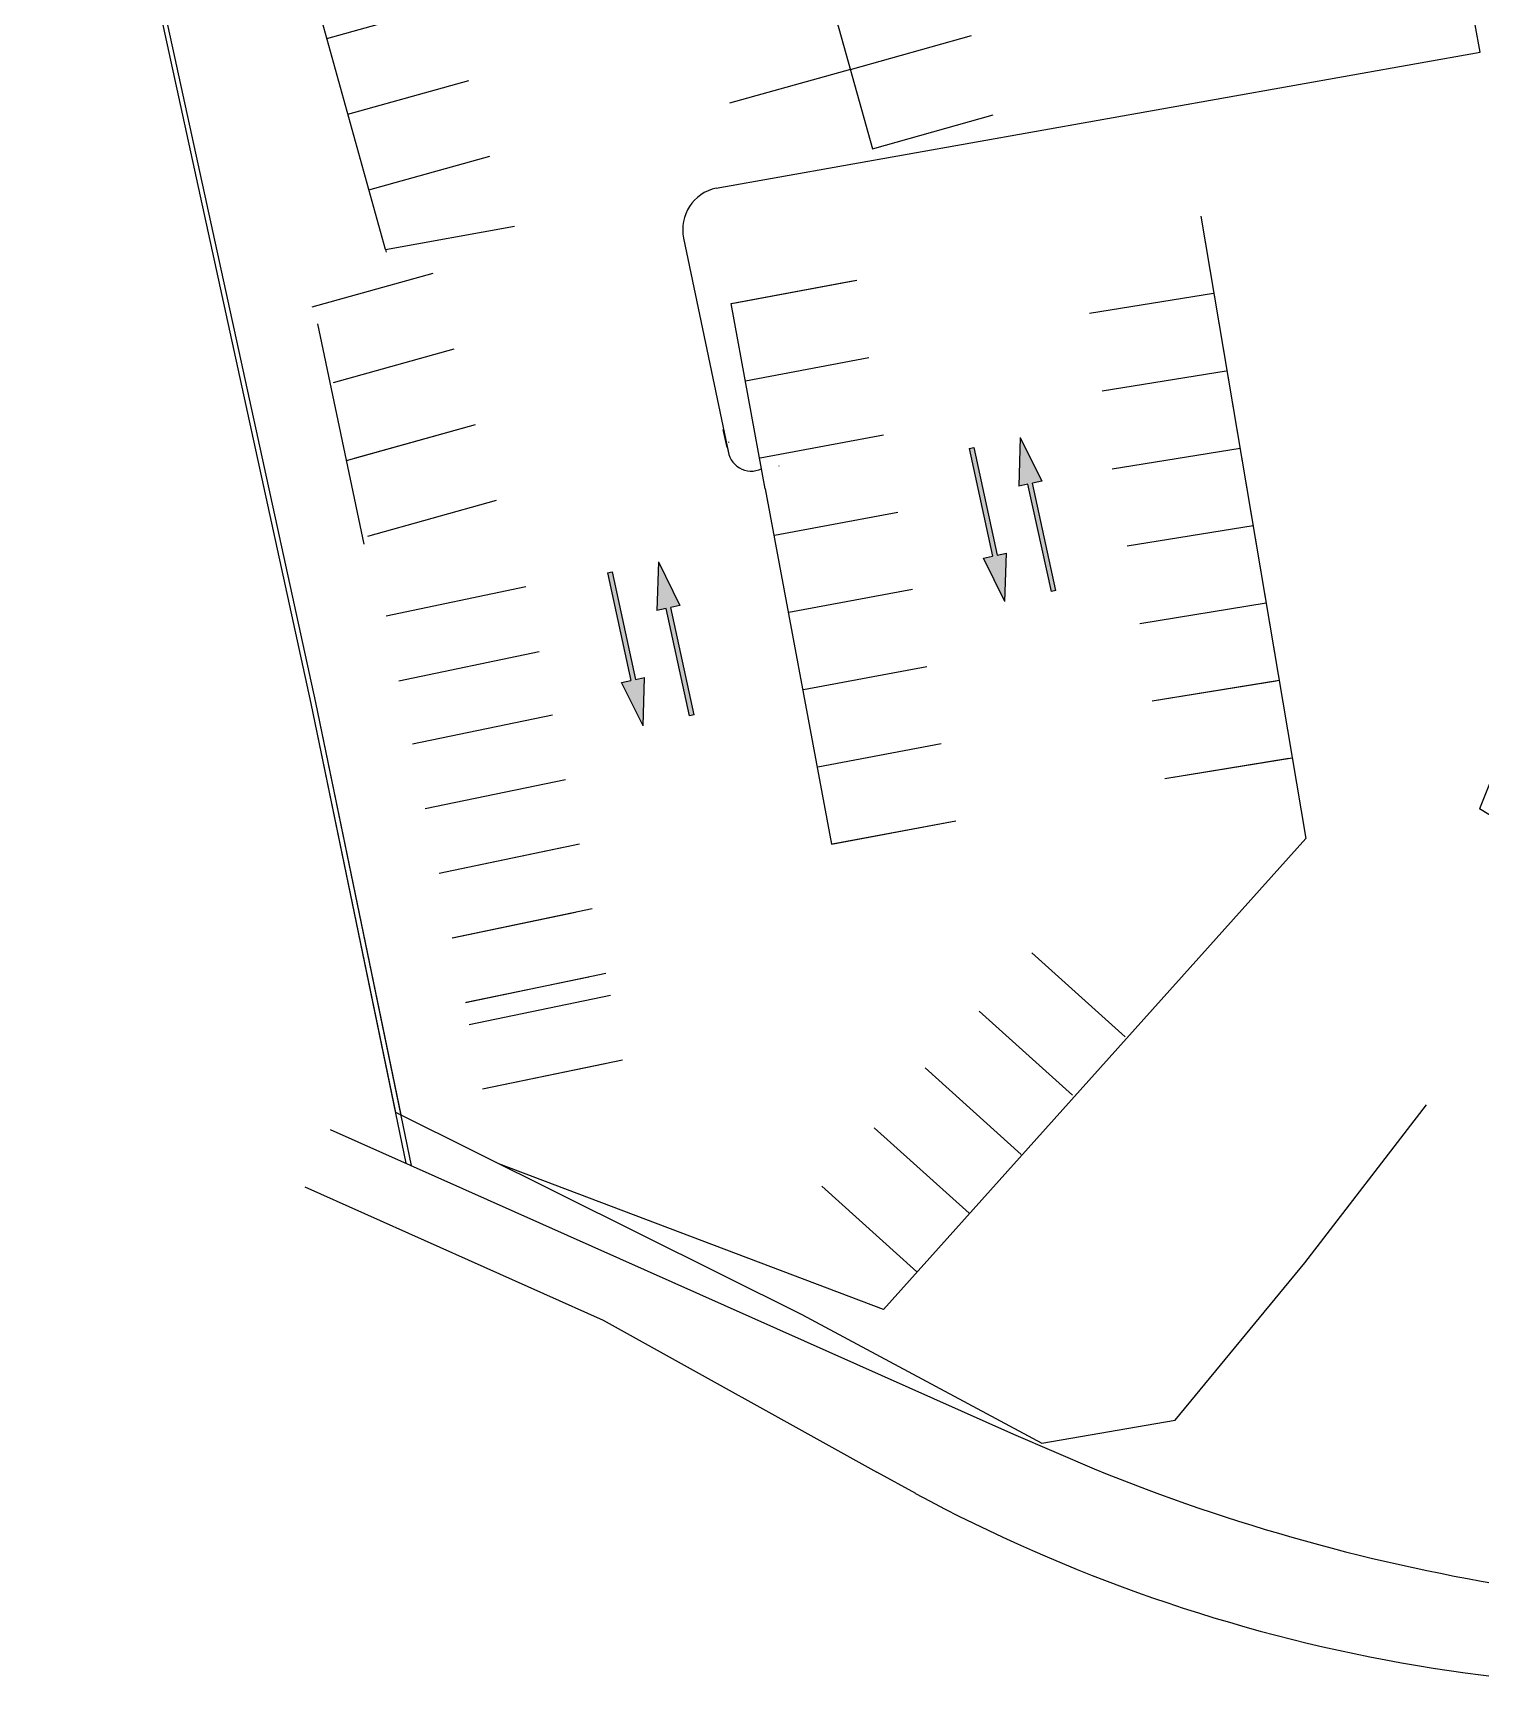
# Model space of a CAD drawing. Header units: millimetres. Extents: x 34038 to 35840, y 10511 to 10922.
# Drawn here: x 34098.6 to 34144.7, y 10517.1 to 10569.8 of the extents above; entities that cross this region are included whole.
import ezdxf

# ---------------------------------------------------------------- set-up
doc = ezdxf.new("R2010")
doc.units = ezdxf.units.MM
doc.layers.add('GUIA', color=7, linetype='Continuous')

msp = doc.modelspace()

# ---------------------------------------------------------------- hatches: boundary and pattern name
for points in [[(34129.53, 10551.708), (34128.845, 10553.094), (34129.138, 10553.158), (34128.394, 10556.578), (34128.541, 10556.61), (34129.285, 10553.19), (34129.578, 10553.254)], [(34130.019, 10556.931), (34130.705, 10555.545), (34130.412, 10555.482), (34131.156, 10552.062), (34131.009, 10552.03), (34130.265, 10555.45), (34129.972, 10555.386)], [(34118.496, 10552.974), (34119.181, 10551.588), (34118.888, 10551.524), (34119.632, 10548.104), (34119.485, 10548.072), (34118.741, 10551.492), (34118.448, 10551.428)], [(34118.007, 10547.75), (34117.321, 10549.136), (34117.614, 10549.2), (34116.87, 10552.62), (34117.017, 10552.652), (34117.761, 10549.232), (34118.054, 10549.296)]]:
    msp.add_hatch(color=256).paths.add_polyline_path(points)

# ---------------------------------------------------------------- linework, layer by layer
for p, q in [((34109.8, 10562.916, 11.677), (34098.577, 10603.367, 11.677)), ((34115.193, 10602.363), (34125.316, 10566.121, -284.133)), ((34144.665, 10569.197), (34142.922, 10578.869)), ((34102.338, 10571.751), (34107.426, 10548.461)), ((34102.338, 10571.751), (34107.426, 10548.461)), ((34102.484, 10571.783), (34107.573, 10548.493)), ((34102.484, 10571.783), (34107.573, 10548.493)), ((34107.934, 10569.641, 11.677), (34111.789, 10570.711, 11.677)), ((34107.934, 10569.641, 11.677), (34111.789, 10570.711, 11.677)), ((34124.609, 10568.653), (34128.461, 10569.729)), ((34124.609, 10568.653), (34128.461, 10569.729)), ((34120.335, 10564.873, -494), (34144.665, 10569.197)), ((34108.603, 10567.232, 11.677), (34112.457, 10568.302, 11.677)), ((34108.603, 10567.232, 11.677), (34112.457, 10568.302, 11.677)), ((34124.609, 10568.653), (34120.756, 10567.577)), ((34124.609, 10568.653), (34120.756, 10567.577)), ((34153.995, 10568.509, -494), (34144.643, 10545.109, -964.277)), ((34125.316, 10566.121, -284.133), (34129.16, 10567.202, -284.133)), ((34109.271, 10564.823, 11.677), (34113.125, 10565.893, 11.677)), ((34109.271, 10564.823, 11.677), (34113.125, 10565.893, 11.677)), ((34135.774, 10563.984, -494), (34136.769, 10558.067, -494)), ((34135.774, 10563.984, -494), (34138.114, 10550.079, -494)), ((34109.8, 10562.916, -494.587), (34113.908, 10563.657, -436.305)), ((34109.8, 10562.916, 11.677), (34109.823, 10562.834, 11.677)), ((34119.296, 10563.276, -494), (34120.737, 10556.395, -494)), ((34107.467, 10561.089), (34111.32, 10562.166)), ((34107.467, 10561.089), (34111.32, 10562.166)), ((34107.467, 10561.089), (34111.32, 10562.166)), ((34120.809, 10561.196, -494), (34124.741, 10561.932, -494)), ((34120.882, 10561.209, -494), (34124.814, 10561.946, -494)), ((34136.173, 10561.516, -494), (34132.224, 10560.877, -494)), ((34121.892, 10555.298, -494), (34120.809, 10561.196, -494)), ((34109.12, 10553.537, -494), (34107.651, 10560.553, -494)), ((34108.14, 10558.682), (34111.992, 10559.758)), ((34108.14, 10558.682), (34111.992, 10559.758)), ((34121.269, 10558.738, -494), (34125.201, 10559.475, -494)), ((34121.269, 10558.738, -494), (34125.201, 10559.475, -494)), ((34136.572, 10559.048, -494), (34132.624, 10558.409, -494)), ((34136.769, 10558.067, -494), (34139.109, 10544.163, -494)), ((34108.562, 10556.204), (34112.665, 10557.35)), ((34108.812, 10556.274), (34112.665, 10557.35)), ((34120.684, 10556.615, -494), (34120.56, 10557.19, -494)), ((34121.73, 10556.281, -494), (34125.661, 10557.018, -494)), ((34121.73, 10556.281, -494), (34125.661, 10557.018, -494)), ((34128.394, 10556.578), (34128.541, 10556.61)), ((34128.394, 10556.578), (34129.138, 10553.158)), ((34128.541, 10556.61), (34129.285, 10553.19)), ((34130.019, 10556.931), (34129.972, 10555.386)), ((34130.019, 10556.931), (34130.705, 10555.545)), ((34137.018, 10556.588, -494), (34132.95, 10555.929, -494)), ((34122.334, 10556.031, -494), (34122.345, 10556.033, -494)), ((34130.705, 10555.545), (34130.412, 10555.482)), ((34121.891, 10555.302, -494), (34121.965, 10554.9, -494)), ((34121.891, 10555.302, -494), (34124.003, 10543.989, -108.681)), ((34130.265, 10555.45), (34129.972, 10555.386)), ((34131.009, 10552.03), (34130.265, 10555.45)), ((34131.156, 10552.062), (34130.412, 10555.482)), ((34109.234, 10553.796), (34113.337, 10554.942)), ((34122.19, 10553.824, -494), (34126.122, 10554.56, -494)), ((34122.19, 10553.824, -494), (34126.122, 10554.56, -494)), ((34137.433, 10554.122, -494), (34133.423, 10553.473, -494)), ((34118.496, 10552.974), (34118.448, 10551.428)), ((34118.496, 10552.974), (34119.181, 10551.588)), ((34128.845, 10553.094), (34129.138, 10553.158)), ((34129.53, 10551.708), (34128.845, 10553.094)), ((34129.285, 10553.19), (34129.578, 10553.254)), ((34129.53, 10551.708), (34129.578, 10553.254)), ((34116.87, 10552.62), (34117.017, 10552.652)), ((34116.87, 10552.62), (34117.614, 10549.2)), ((34117.017, 10552.652), (34117.761, 10549.232)), ((34109.82, 10551.25, -494), (34114.27, 10552.187, -494)), ((34122.651, 10551.367, -494), (34126.582, 10552.103, -494)), ((34122.651, 10551.367, -494), (34126.582, 10552.103, -494)), ((34131.156, 10552.062), (34131.009, 10552.03)), ((34118.741, 10551.492), (34118.448, 10551.428)), ((34119.485, 10548.072), (34118.741, 10551.492)), ((34119.181, 10551.588), (34118.888, 10551.524)), ((34119.632, 10548.104), (34118.888, 10551.524)), ((34137.848, 10551.657, -494), (34133.822, 10551.005, -494)), ((34110.23, 10549.19, -494), (34114.696, 10550.117, -494)), ((34117.321, 10549.136), (34117.614, 10549.2)), ((34117.761, 10549.232), (34118.054, 10549.296)), ((34118.007, 10547.75), (34118.054, 10549.296)), ((34123.111, 10548.909, -494), (34127.043, 10549.646, -494)), ((34123.111, 10548.909, -494), (34127.043, 10549.646, -494)), ((34138.263, 10549.192, -494), (34134.221, 10548.537, -494)), ((34138.17, 10549.177, -494), (34134.221, 10548.537, -494)), ((34118.007, 10547.75), (34117.321, 10549.136)), ((34107.426, 10548.461), (34110.12, 10535.437)), ((34107.426, 10548.461), (34110.453, 10533.827)), ((34107.573, 10548.492), (34110.288, 10535.365)), ((34107.573, 10548.492), (34110.621, 10533.752)), ((34110.659, 10547.177, -494), (34115.125, 10548.103, -494)), ((34119.632, 10548.104), (34119.485, 10548.072)), ((34123.571, 10546.452, -494), (34127.503, 10547.189, -494)), ((34123.571, 10546.452, -494), (34127.503, 10547.189, -494)), ((34138.678, 10546.726, -494), (34134.621, 10546.07, -494)), ((34138.569, 10546.709, -494), (34134.621, 10546.07, -494)), ((34111.07, 10545.117, -494), (34115.536, 10546.044, -494)), ((34149.413, 10542.214, -494), (34144.642, 10545.109, -494)), ((34124.003, 10543.989, -494), (34127.963, 10544.731, -494)), ((34124.032, 10543.995, -494), (34127.963, 10544.731, -494)), ((34111.513, 10543.064, -494), (34115.979, 10543.991, -494)), ((34139.109, 10544.163, -494), (34125.665, 10529.172, -494)), ((34111.513, 10543.064, -494), (34115.422, 10543.876, -494)), ((34111.923, 10541.005, -494), (34116.389, 10541.932, -494)), ((34111.94, 10541.008, -494), (34115.849, 10541.819, -494)), ((34133.36, 10537.853, -494), (34130.387, 10540.529, -494)), ((34112.35, 10538.949, -494), (34116.816, 10539.875, -494)), ((34112.366, 10538.952, -494), (34116.276, 10539.763, -494)), ((34112.366, 10538.952, -494), (34116.276, 10539.763, -494)), ((34112.366, 10538.952, -494), (34116.276, 10539.763, -494)), ((34112.463, 10538.247, -494), (34116.966, 10539.182, -494)), ((34131.687, 10535.994, -494), (34128.714, 10538.671, -494)), ((34112.889, 10536.191, -713.939), (34117.355, 10537.118, -713.939)), ((34112.889, 10536.191, -713.939), (34116.799, 10537.002, -713.939)), ((34130.05, 10534.105, -494), (34126.986, 10536.862, -494)), ((34139.086, 10530.653, -494), (34142.961, 10535.69, -494)), ((34110.119, 10535.449, -494), (34123.064, 10529.015, -494)), ((34128.389, 10532.236, -494), (34125.369, 10534.954, -494)), ((34108.043, 10534.902), (34129.807, 10525.197)), ((34125.665, 10529.172, -494), (34113.414, 10533.811, -494)), ((34107.229, 10533.075), (34116.739, 10528.834)), ((34126.728, 10530.368, -494), (34123.697, 10533.096, -494)), ((34134.948, 10525.647, -494), (34139.086, 10530.653, -494)), ((34116.739, 10528.834), (34125.45, 10523.995)), ((34123.064, 10529.015, -494), (34130.704, 10524.909, -494)), ((34130.704, 10524.909, -494), (34134.948, 10525.647, -494)), ((34129.807, 10525.197), (34132.374, 10524.093))]:
    msp.add_line(p, q)
for centre, radius, start, end in [((34120.617, 10563.552, -494), 1.35, 102.0722, 191.828), ((34121.453, 10556.611, -494), 0.748, 183.2158, 295.5079), ((34121.453, 10556.611, -494), 0.748, 165.8765, 167.4391), ((34155.558, 10581.045), 61.49, 247.85072, 274.28713)]:
    msp.add_arc(centre, radius, start, end)
at = {"layer": 'GUIA', "ltscale": 2}
msp.add_line((34116.739, 10528.834), (34125.45, 10523.995), dxfattribs=at)
at = {"layer": 'GUIA'}
msp.add_line((34126.688, 10523.307), (34125.45, 10523.995), dxfattribs=at)
msp.add_arc((34151.246, 10568.965), 51.844, 241.725, 278.0909, dxfattribs=at)

doc.saveas('drawing.dxf')
